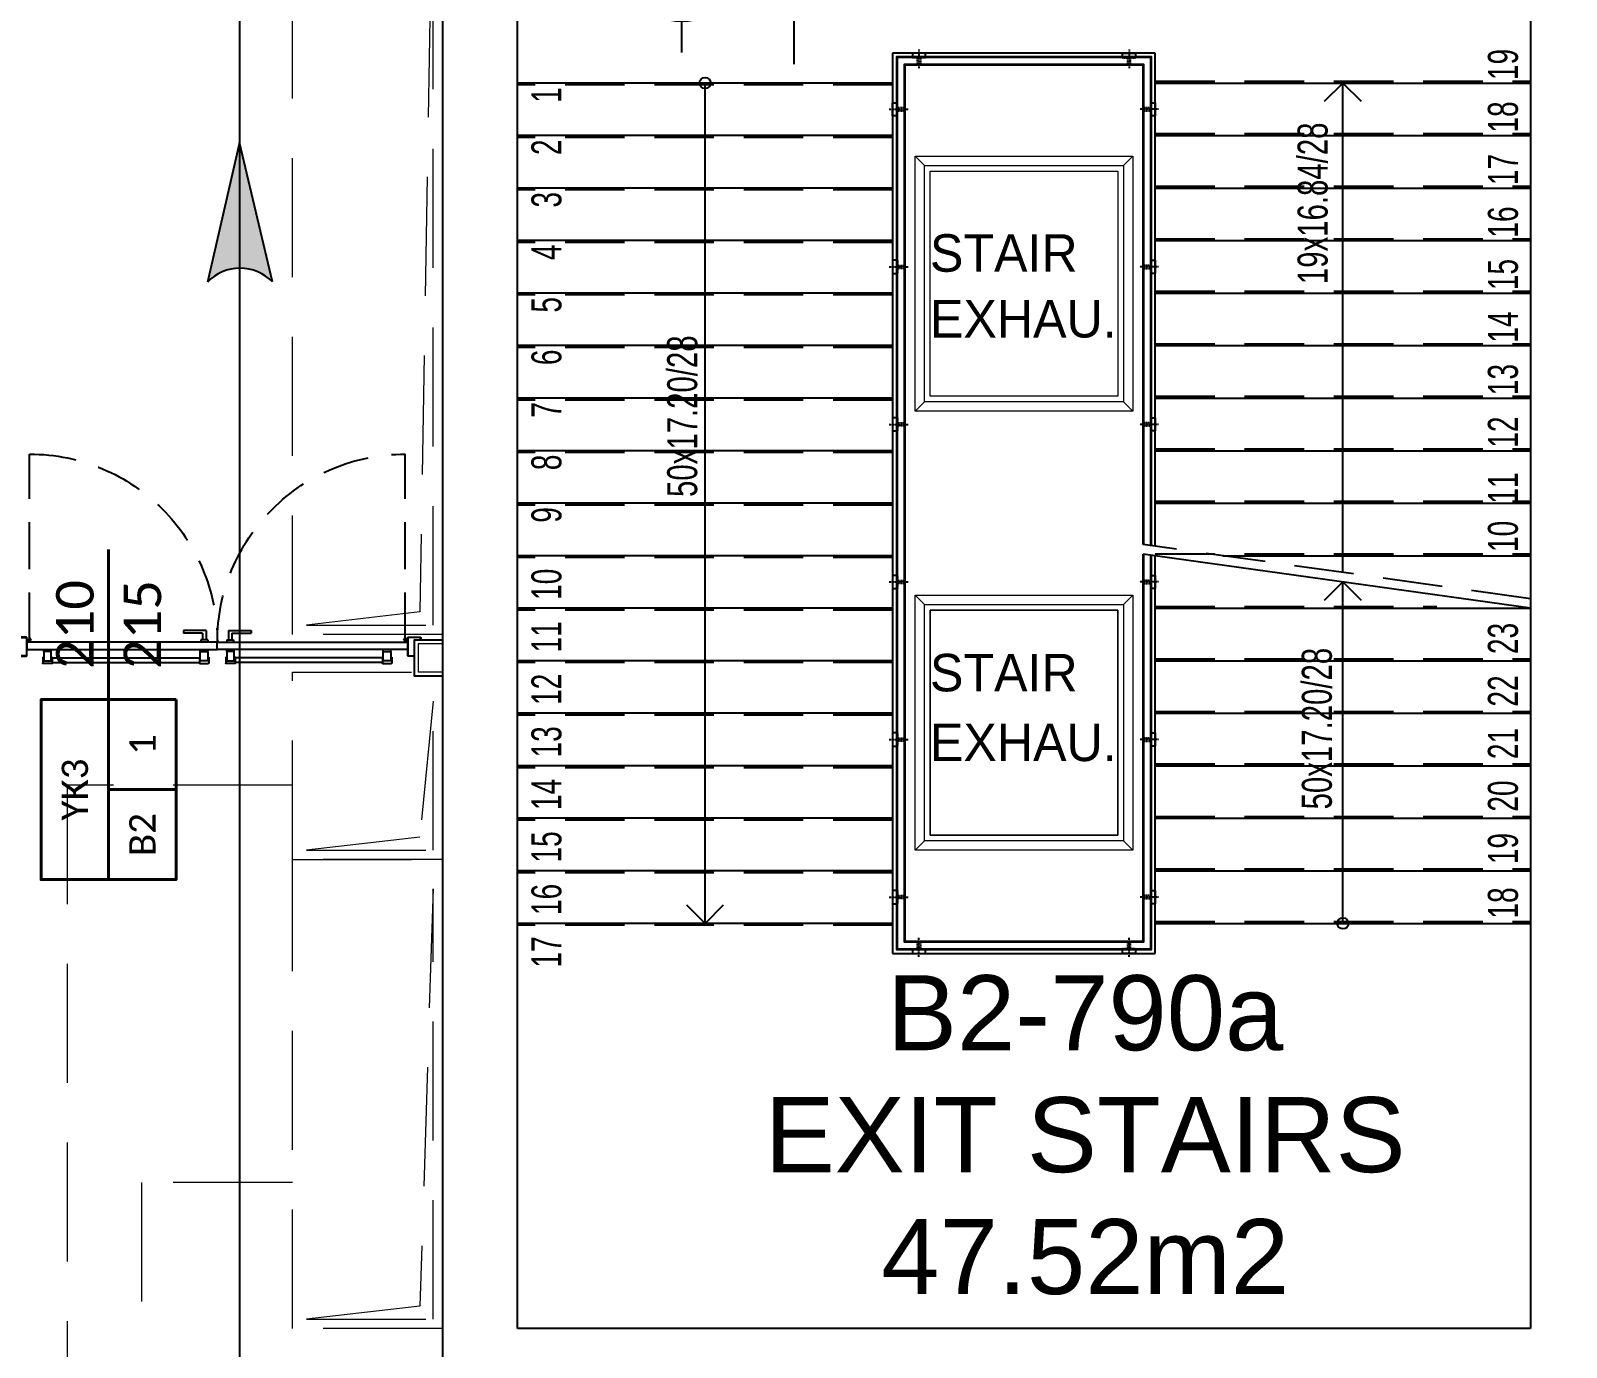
# Model space of a CAD drawing. Header units: metres. Extents: x -9802 to 773, y -8579 to 5125.
# Drawn here: x -1678 to -859, y -7556 to -6854 of the extents above; entities that cross this region are included whole.
import ezdxf
from ezdxf.enums import TextEntityAlignment as Align

# ---------------------------------------------------------------- set-up
doc = ezdxf.new("R2010")
doc.units = ezdxf.units.M
doc.header["$MEASUREMENT"] = 0
for name, pattern in [('DASHDOT', [1, 0.5, -0.25, 0, -0.25]), ('HIDDEN', [9.525, 6.35, -3.175]), ('HIDDEN2', [0.1875, 0.125, -0.0625])]:
    doc.linetypes.add(name, pattern=pattern)
doc.layers.get('0').update_dxf_attribs({"color": 30, "lineweight": 0})
for name, color, linetype in [('6', 242, 'Continuous'), ('AG-DOOR', 2, 'Continuous'), ('AG-DOOR-OPENING', 9, 'HIDDEN'), ('AG-Hidden', 9, 'HIDDEN'), ('AG-PLASTER', 73, 'Continuous'), ('AG-STAIR', 3, 'Continuous'), ('AG-TEXT', 7, 'Continuous'), ('AR-HANDRAIL', 20, 'Continuous'), ('V-0_Notation_Level_200', 2, 'Continuous'), ('V-2_Wall_Concrete', 160, 'Continuous')]:
    doc.layers.add(name, color=color, linetype=linetype)
for name, color, linetype, lineweight in [('AG-DOOR-NOTATION-FIRE', 1, 'Continuous', 40), ('AG-Wall', 4, 'Continuous', 20), ('AI-040 @ 250', 2, 'Continuous', 20), ('shaft', 3, 'Continuous', 20)]:
    doc.layers.add(name, color=color, linetype=linetype, lineweight=lineweight)
doc.styles.add('$0$IIS IKEA SANS', font='')
doc.styles.add('ALANLAR_B8$0$ALANLAR_B8$0$VIVA_100', font='arial.ttf', dxfattribs={"height": 25})
doc.styles.add('ARIAL', font='arial.ttf', dxfattribs={"width": 0.9})
doc.styles.add('CALIBRI LIGHT', font='calibril.ttf')
doc.styles.get('$0$IIS IKEA SANS').set_extended_font_data('IKEA Sans')

# ---------------------------------------------------------------- blocks, each defined once
blk = doc.blocks.new('*U6')
at = {"style": 'ARIAL'}
for tag, p in [('NO', (1.676, 0.8)), ('MAHAL', (1.676, -1.8)), ('ALAN', (1.676, -4.4))]:
    blk.add_attdef(tag, text='', height=1.6, dxfattribs=at).set_placement(p, align=Align.MIDDLE_CENTER)
blk = doc.blocks.new('ST-B2')
at = {"layer": 'AG-PLASTER'}
for p, q in [((-100, 12070), (6100, 12070)), ((-100, 12070), (-100, 11530)), ((6100, 12070), (6100, 9500)), ((90, 11880), (2530, 11880)), ((90, 11880), (90, 11530)), ((2530, 11880), (2530, 9500)), ((90, 11530), (-100, 11530)), ((90, 9870), (-100, 9870)), ((-100, 9870), (-100, 9500)), ((90, 9870), (90, 9500))]:
    blk.add_line(p, q, dxfattribs=at)
at = {"layer": 'AG-Wall'}
for p, q in [((-80, 12050), (6080, 12050)), ((-80, 12050), (-80, 11550)), ((6080, 12050), (6080, 9500)), ((70, 11900), (2550, 11900)), ((70, 11900), (70, 11550)), ((2550, 11900), (2550, 9500)), ((2700, 11900), (2700, 9500)), ((2700, 11900), (5930, 11900)), ((5930, 11900), (5930, 9500)), ((70, 11550), (-80, 11550)), ((70, 9850), (-80, 9850)), ((-80, 9850), (-80, 9500)), ((70, 9850), (70, 9500))]:
    blk.add_line(p, q, dxfattribs=at)
at = {"layer": 'V-2_Wall_Concrete'}
for p, q in [((720, 9500), (-100, 9500)), ((-100, 9500), (-100, -100)), ((720, 9100), (720, 9500)), ((2420, 9100), (2420, 9500)), ((6100, 9500), (2420, 9500)), ((6100, -100), (6100, 9500)), ((300, 300), (300, 9100)), ((300, 9100), (720, 9100)), ((2420, 9100), (5700, 9100)), ((5700, 9100), (5700, 300)), ((5700, 300), (300, 300)), ((-100, -100), (6100, -100))]:
    blk.add_line(p, q, dxfattribs=at)
blk = doc.blocks.new('*U27')
for p, q in [((0, -492.7), (0, 492.7)), ((-492.7, 0), (2190.6, 0))]:
    blk.add_line(p, q)
at = {"const_width": 328.5}
for points in [[(0, 164.2, 0.414214), (-164.2, 0, 0.414214)], [(0, -164.2, 0.414214), (164.2, 0, 0.414214)]]:
    blk.add_lwpolyline(points, format="xyb", dxfattribs=at)
blk.add_circle((0, 0), 328.5)
at = {"style": 'ALANLAR_B8$0$ALANLAR_B8$0$VIVA_100'}
for tag, p in [('%%P0.00', (1896.6, 136.9)), ('-0.07', (1833.7, -501.6))]:
    blk.add_attdef(tag, text='', height=400, dxfattribs=at).set_placement(p, align=Align.RIGHT)
blk = doc.blocks.new('ok')
at = {"layer": '6'}
h = blk.add_hatch(color=256, dxfattribs=at)
edge = h.paths.add_edge_path()
edge.add_ellipse((1571515.97, 116941.68), major_axis=(-7.14, 7.19), ratio=1, start_angle=359.4528, end_angle=450.6895)
edge.add_line((1571508.87, 116934.46), (1571477.92, 116941.82))
edge.add_line((1571477.92, 116941.82), (1571508.9, 116948.94))
for p, q in [((1571477.92, 116941.82), (1571508.9, 116948.94)), ((1571508.87, 116934.46), (1571477.92, 116941.82))]:
    blk.add_line(p, q, dxfattribs=at)
at = {"layer": '6', "extrusion": (0, 0, -1)}
blk.add_ellipse((1571515.97, 116941.68), major_axis=(-7.14, 7.19), ratio=1, start_param=4.700354, end_param=6.292737, dxfattribs=at)
blk = doc.blocks.new('A$C64C532C9')
at = {"layer": '6'}
blk.add_line((87.7133, -58.275), (87.7133, -47.5918), dxfattribs=at)
at = {"layer": '6', "ltscale": 0.3}
blk.add_line((90.6652, -48.0918), (90.6652, -50.76), dxfattribs=at)
at = {"layer": '6', "extrusion": (0, 0, -1), "xscale": 0.02399999999994179, "yscale": 0.02399999999994179, "zscale": -0.02399999999994179, "rotation": 270}
blk.add_blockref('ok', (-2894.3143, 37664.2927), dxfattribs=at)
blk = doc.blocks.new('*U54')
blk.add_lwpolyline([(1000, -450), (2200, -450), (2200, 450), (1000, 450)], close=True)
for points in [[(2200, 0), (0, 0)], [(1600, -450), (1600, 0)]]:
    blk.add_lwpolyline(points)
at = {"style": 'CALIBRI LIGHT'}
for tag, height, p in [('GENİŞLİK', 250, (500, 225)), ('KAPIKODU', 175, (1600, 225)), ('YÜKSEKLİK', 250, (500, -225)), ('KATTAKI.SAYISI', 175, (1300, -225)), ('BULUNDUGU.KAT', 175, (1900, -225))]:
    blk.add_attdef(tag, text='', height=height, dxfattribs=at).set_placement(p, align=Align.MIDDLE_CENTER)
blk = doc.blocks.new('*U64')
at = {"linetype": 'HIDDEN2'}
for p, q in [((3.6, 0.33), (6.1, 0.33)), ((4.85, -0.92), (4.85, 1.58)), ((206.4, 0.33), (203.9, 0.33)), ((205.15, -0.92), (205.15, 1.58))]:
    blk.add_line(p, q, dxfattribs=at)
at = {"color": 122}
for p, q in [((87, 5.13), (87, 3.63)), ((99, 5.13), (87, 5.13)), ((97.2, 3.63), (87, 3.63)), ((96.3, 0.13), (96.3, -0.87)), ((99.9, 0.13), (96.3, 0.13)), ((97.2, 3.63), (97.2, 0.13)), ((99, 5.13), (99, 0.13)), ((99.9, 0.13), (99.9, -0.87)), ((110.1, 0.13), (110.1, -0.87)), ((110.1, 0.13), (113.7, 0.13)), ((111, 5.13), (111, 0.13)), ((111, 5.13), (123, 5.13)), ((112.8, 3.63), (112.8, 0.13)), ((112.8, 3.63), (123, 3.63)), ((113.7, 0.13), (113.7, -0.87)), ((123, 5.13), (123, 3.63)), ((12.5, -6), (12.5, -5)), ((16.5, -6), (16.5, -5)), ((95.95, -6), (95.95, -5)), ((99.95, -6), (99.95, -5)), ((110.05, -6), (110.05, -5)), ((114.05, -6), (114.05, -5)), ((193.5, -6), (193.5, -5)), ((197.5, -6), (197.5, -5)), ((12.5, -9), (12, -9)), ((12, -9), (12, -12.2)), ((16.7, -12.5), (12.3, -12.5)), ((17, -9), (16.5, -9)), ((17, -9), (17, -12.2)), ((17, -9.5), (95.45, -9.5)), ((17, -12), (95.45, -12)), ((95.45, -9), (95.95, -9)), ((95.45, -9), (95.45, -12.2)), ((95.75, -12.5), (100.15, -12.5)), ((99.95, -9), (100.45, -9)), ((100.45, -9), (100.45, -12.2)), ((110.05, -9), (109.55, -9)), ((109.55, -9), (109.55, -12.2)), ((114.25, -12.5), (109.85, -12.5)), ((114.55, -9), (114.05, -9)), ((114.55, -9), (114.55, -12.2)), ((193, -9.5), (114.55, -9.5)), ((193, -12), (114.55, -12)), ((193, -9), (193.5, -9)), ((193, -9), (193, -12.2)), ((193.3, -12.5), (197.7, -12.5)), ((197.5, -9), (198, -9)), ((198, -9), (198, -12.2))]:
    blk.add_line(p, q, dxfattribs=at)
for points in [[(3.5, -8.2), (3.5, 1.3, 0.414214), (3.3, 1.5), (-3.3, 1.5, 0.414214), (-3.5, 1.3), (-3.5, 0), (-3.35, 0), (-3.35, 1.3, -0.414214), (-3.3, 1.35), (3.3, 1.35, -0.414214), (3.35, 1.3), (3.35, -8.2), (3.35, -8.2, -0.414214), (3.2, -8.35), (0, -8.35), (0, -8.35), (0, -8.5), (3.2, -8.5, 0.414214), (3.5, -8.2)], [(206.5, -8.2), (206.5, 1.3, -0.414214), (206.7, 1.5), (213.3, 1.5, -0.414214), (213.5, 1.3), (213.5, 0), (213.35, 0), (213.35, 1.3, 0.414214), (213.3, 1.35), (206.7, 1.35, 0.414214), (206.65, 1.3), (206.65, -8.2), (206.65, -8.2, 0.414214), (206.8, -8.35), (210, -8.35), (210, -8.35), (210, -8.5), (206.8, -8.5, -0.414214), (206.5, -8.2)]]:
    blk.add_lwpolyline(points, format="xyb", dxfattribs=at)
for points in [[(3.5, -5), (105, -5), (105, -1), (3.5, -1)], [(206.5, -5), (105, -5), (105, -1), (206.5, -1)]]:
    blk.add_lwpolyline(points, close=True)
for points in [[(16.5, -6), (12.5, -6), (12.5, -11), (16.5, -11)], [(95.95, -6), (99.95, -6), (99.95, -11), (95.95, -11)], [(114.05, -6), (110.05, -6), (110.05, -11), (114.05, -11)], [(193.5, -6), (197.5, -6), (197.5, -11), (193.5, -11)]]:
    blk.add_lwpolyline(points, close=True, dxfattribs=at)
at = {"linetype": 'HIDDEN2'}
for centre, radius in [((4.85, 0.33), 0.75), ((4.85, 0.33), 0.5), ((205.15, 0.33), 0.75), ((205.15, 0.33), 0.5)]:
    blk.add_circle(centre, radius, dxfattribs=at)
at = {"color": 122}
for centre, start, end in [((12.3, -12.2), 180, 270), ((16.7, -12.2), 270, 0), ((95.75, -12.2), 180, 270), ((100.15, -12.2), 270, 0), ((109.85, -12.2), 180, 270), ((114.25, -12.2), 270, 0), ((193.3, -12.2), 180, 270), ((197.7, -12.2), 270, 0)]:
    blk.add_arc(centre, 0.3, start, end, dxfattribs=at)
at = {"layer": 'AG-DOOR-OPENING', "color": 9, "linetype": 'HIDDEN2', "ltscale": 200}
for p, q in [((4.85, 0.33), (4.85, 99.15)), ((205.15, 0.33), (205.15, 99.15))]:
    blk.add_line(p, q, dxfattribs=at)
for centre, start, end in [((4.87, -0.94), 0, 90), ((205.08, -0.94), 90, 180)]:
    blk.add_arc(centre, 100.11, start, end, dxfattribs=at)
blk = doc.blocks.new('exhaust_2')
at = {"color": 8, "ltscale": 0.3}
for points in [[(-6250, -2120), (-4890, -2120), (-4890, -3280), (-6250, -3280)], [(-3910, -2120), (-2550, -2120), (-2550, -3280), (-3910, -3280)]]:
    blk.add_lwpolyline(points, close=True, dxfattribs=at)
for points in [[(-6200, -2170), (-6250, -2120)], [(-4940, -2170), (-4890, -2120)], [(-3860, -2170), (-3910, -2120)], [(-2600, -2170), (-2550, -2120)], [(-6200, -3230), (-6250, -3280)], [(-4940, -3230), (-4890, -3280)], [(-3860, -3230), (-3910, -3280)], [(-2600, -3230), (-2550, -3280)]]:
    blk.add_lwpolyline(points, dxfattribs=at)
at = {"color": 122, "ltscale": 0.3}
for points in [[(-6200, -2170), (-4940, -2170), (-4940, -3230), (-6200, -3230)], [(-6170, -2200), (-4970, -2200), (-4970, -3200), (-6170, -3200)], [(-3860, -2170), (-2600, -2170), (-2600, -3230), (-3860, -3230)], [(-3830, -2200), (-2630, -2200), (-2630, -3200), (-3830, -3200)]]:
    blk.add_lwpolyline(points, close=True, dxfattribs=at)
blk = doc.blocks.new('KKK1')
at = {"layer": 'AR-HANDRAIL', "linetype": 'DASHDOT', "ltscale": 5}
blk.add_lwpolyline([(-140, 18), (-140, -82)], dxfattribs=at)
at = {"layer": 'AR-HANDRAIL', "color": 152, "ltscale": 2.5}
blk.add_lwpolyline([(-175, -20), (-175, 0), (-105, 0), (-105, -20)], dxfattribs=at)
at = {"layer": 'AR-HANDRAIL', "color": 9, "linetype": 'HIDDEN', "ltscale": 0.2}
blk.add_lwpolyline([(-175, -20), (-175, -25), (-105, -25), (-105, -20)], dxfattribs=at)
blk.add_lwpolyline([(-148, -25), (-148, -60), (-132, -60), (-132, -25)], close=True, dxfattribs=at)

msp = doc.modelspace()

# ---------------------------------------------------------------- linework, layer by layer
at = {"layer": 'AG-Hidden', "ltscale": 5}
for p, q in [((-1218.44, -6882.88), (-1418.44, -6882.88)), ((-1078.44, -6880.88), (-878.44, -6880.88)), ((-1218.44, -6910.88), (-1418.44, -6910.88)), ((-1078.44, -6908.88), (-878.44, -6908.88)), ((-1218.44, -6938.88), (-1418.44, -6938.88)), ((-1078.44, -6936.88), (-878.44, -6936.88)), ((-1078.44, -6964.88), (-878.44, -6964.88)), ((-1218.44, -6966.88), (-1418.44, -6966.88)), ((-1218.44, -6994.88), (-1418.44, -6994.88)), ((-1078.44, -6992.88), (-878.44, -6992.88)), ((-1218.44, -7022.88), (-1418.44, -7022.88)), ((-1078.44, -7020.88), (-878.44, -7020.88)), ((-1218.44, -7050.88), (-1418.44, -7050.88)), ((-1078.44, -7048.88), (-878.44, -7048.88)), ((-1218.44, -7078.88), (-1418.44, -7078.88)), ((-1078.44, -7076.88), (-878.44, -7076.88)), ((-1078.44, -7104.88), (-878.44, -7104.88)), ((-1218.44, -7106.88), (-1418.44, -7106.88)), ((-878.44, -7156.83), (-1084.94, -7127.92)), ((-1218.44, -7134.88), (-1418.44, -7134.88)), ((-1078.44, -7132.88), (-878.44, -7132.88)), ((-1078.44, -7160.88), (-928.44, -7160.88)), ((-1218.44, -7162.88), (-1418.44, -7162.88)), ((-1218.44, -7190.88), (-1418.44, -7190.88)), ((-1078.44, -7188.88), (-878.44, -7188.88)), ((-1218.44, -7218.88), (-1418.44, -7218.88)), ((-1078.44, -7216.88), (-878.44, -7216.88)), ((-1218.44, -7246.88), (-1418.44, -7246.88)), ((-1078.44, -7244.88), (-878.44, -7244.88)), ((-1218.44, -7274.88), (-1418.44, -7274.88)), ((-1078.44, -7272.88), (-878.44, -7272.88)), ((-1078.44, -7300.88), (-878.44, -7300.88)), ((-1218.44, -7302.88), (-1418.44, -7302.88)), ((-1218.44, -7330.88), (-1418.44, -7330.88)), ((-1078.44, -7328.88), (-878.44, -7328.88))]:
    msp.add_line(p, q, dxfattribs=at)
at = {"layer": 'AG-PLASTER', "ltscale": 0.3}
msp.add_lwpolyline([(-1458.44, -7178.88), (-1473.44, -7178.88), (-1473.44, -7197.88), (-1458.44, -7197.88)], dxfattribs=at)
at = {"layer": 'AG-STAIR'}
for p, q in [((-1078.44, -6865.88), (-1218.44, -6865.88)), ((-1218.44, -6865.88), (-1218.44, -7345.88)), ((-1078.44, -7128.83), (-1078.44, -6865.88)), ((-1218.44, -6881.88), (-1418.44, -6881.88)), ((-1078.44, -6881.88), (-878.44, -6881.88)), ((-1218.44, -6909.88), (-1418.44, -6909.88)), ((-1078.44, -6909.88), (-878.44, -6909.88)), ((-1218.44, -6937.88), (-1418.44, -6937.88)), ((-1078.44, -6937.88), (-878.44, -6937.88)), ((-1218.44, -6965.88), (-1418.44, -6965.88)), ((-1078.44, -6965.88), (-878.44, -6965.88)), ((-1218.44, -6993.88), (-1418.44, -6993.88)), ((-1078.44, -6993.88), (-878.44, -6993.88)), ((-1218.44, -7021.88), (-1418.44, -7021.88)), ((-1078.44, -7021.88), (-878.44, -7021.88)), ((-1218.44, -7049.88), (-1418.44, -7049.88)), ((-1078.44, -7049.88), (-878.44, -7049.88)), ((-1218.44, -7077.88), (-1418.44, -7077.88)), ((-1078.44, -7077.88), (-878.44, -7077.88)), ((-1218.44, -7105.88), (-1418.44, -7105.88)), ((-1078.44, -7105.88), (-878.44, -7105.88)), ((-1218.44, -7133.88), (-1418.44, -7133.88)), ((-878.44, -7161.88), (-1084.94, -7132.97)), ((-1078.44, -7345.88), (-1078.44, -7133.88)), ((-1042.37, -7133.88), (-878.44, -7133.88)), ((-1218.44, -7161.88), (-1418.44, -7161.88)), ((-1078.44, -7161.88), (-878.44, -7161.88)), ((-1218.44, -7189.88), (-1418.44, -7189.88)), ((-1078.44, -7189.88), (-878.44, -7189.88)), ((-1218.44, -7217.88), (-1418.44, -7217.88)), ((-1078.44, -7217.88), (-878.44, -7217.88)), ((-1218.44, -7245.88), (-1418.44, -7245.88)), ((-1078.44, -7245.88), (-878.44, -7245.88)), ((-1218.44, -7273.88), (-1418.44, -7273.88)), ((-1078.44, -7273.88), (-878.44, -7273.88)), ((-1218.44, -7301.88), (-1418.44, -7301.88)), ((-1078.44, -7301.88), (-878.44, -7301.88)), ((-1218.44, -7329.88), (-1418.44, -7329.88)), ((-1078.44, -7329.88), (-878.44, -7329.88)), ((-1218.44, -7345.88), (-1078.44, -7345.88))]:
    msp.add_line(p, q, dxfattribs=at)
at = {"layer": 'AG-STAIR', "color": 9}
for p, q in [((-1318.44, -7329.88), (-1318.44, -6881.88)), ((-978.44, -7142.83), (-978.44, -6881.88)), ((-978.44, -7329.88), (-978.44, -7147.88))]:
    msp.add_line(p, q, dxfattribs=at)
for points in [[(-968.54, -6891.78), (-978.44, -6881.88), (-988.33, -6891.78)], [(-968.54, -7157.78), (-978.44, -7147.88), (-988.33, -7157.78)], [(-1328.33, -7319.98), (-1318.44, -7329.88), (-1308.54, -7319.98)]]:
    msp.add_lwpolyline(points, dxfattribs=at)
for centre in [(-1318.44, -6881.88), (-978.44, -7329.88)]:
    msp.add_circle(centre, 3, dxfattribs=at)
at = {"layer": 'AG-Wall', "ltscale": 0.3}
msp.add_line((-1471.44, -7180.88), (-1471.44, -7195.88), dxfattribs=at)
for points in [[(-1458.44, -7180.88), (-1471.44, -7180.88)], [(-1458.44, -7195.88), (-1471.44, -7195.88)]]:
    msp.add_lwpolyline(points, dxfattribs=at)
at = {"layer": 'AR-HANDRAIL', "color": 9, "ltscale": 2.5}
for points in [[(-1080.44, -7128.5), (-1080.44, -6867.88), (-1216.44, -6867.88), (-1216.44, -7343.88), (-1080.44, -7343.88), (-1080.44, -7133.6)], [(-1084.94, -7127.92), (-1084.94, -6872.38), (-1211.94, -6872.38), (-1211.94, -7339.38), (-1084.94, -7339.38), (-1084.94, -7132.97)]]:
    msp.add_lwpolyline(points, dxfattribs=at)
at = {"layer": 'AR-HANDRAIL', "ltscale": 2.5}
for points in [[(-1080.79, -7128.5), (-1080.79, -6868.23), (-1216.09, -6868.23), (-1216.09, -7343.53), (-1080.79, -7343.53), (-1080.79, -7133.55)], [(-1084.59, -7127.97), (-1084.59, -6872.03), (-1212.29, -6872.03), (-1212.29, -7339.73), (-1084.59, -7339.73), (-1084.59, -7133.02)]]:
    msp.add_lwpolyline(points, dxfattribs=at)
at = {"layer": 'shaft', "linetype": 'HIDDEN', "ltscale": 10}
for points in [[(-1538.44, -6725.88), (-1458.44, -6725.88), (-1458.44, -7175.88), (-1538.44, -7175.88)], [(-1538.44, -7195.88), (-1458.44, -7195.88), (-1458.44, -7295.88), (-1538.44, -7295.88)]]:
    msp.add_lwpolyline(points, close=True, dxfattribs=at)
for points in [[(-1530.83, -7170.88), (-1463.44, -7170.88), (-1463.44, -6741.39), (-1470.44, -7163.88), (-1530.83, -7170.88)], [(-1530.83, -7290.88), (-1463.44, -7290.88), (-1463.44, -7211.39), (-1470.44, -7283.88), (-1530.83, -7290.88)], [(-1538.44, -7256.18), (-1658.53, -7256.18), (-1658.53, -7829.52), (-635.04, -7829.52), (-635.04, -8044.91), (-714.51, -8044.91), (-685.34, -8056.55), (-728.44, -8044.91), (-687.54, -8031.22)], [(-1538.44, -7295.88), (-1458.44, -7295.88), (-1458.44, -7545.88), (-1538.44, -7545.88), (-1538.44, -7295.88)], [(-1530.83, -7540.88), (-1463.44, -7540.88), (-1463.44, -7311.39), (-1470.44, -7533.88), (-1530.83, -7540.88)], [(-1538.44, -7467.94), (-1618.76, -7467.94), (-1618.76, -7801.74), (-593.44, -7801.74), (-593.44, -8190.88), (-714.51, -8190.88), (-685.34, -8202.52), (-728.44, -8190.88), (-687.54, -8177.19)]]:
    msp.add_lwpolyline(points, dxfattribs=at)
at = {"layer": 'shaft', "ltscale": 100}
for points in [[(-1198.44, -6928.88), (-1098.44, -6928.88), (-1098.44, -7048.88), (-1198.44, -7048.88)], [(-1198.44, -7282.88), (-1098.44, -7282.88), (-1098.44, -7162.88), (-1198.44, -7162.88)]]:
    msp.add_lwpolyline(points, close=True, dxfattribs=at)

# ---------------------------------------------------------------- block references
at = {"ltscale": 0.3, "xscale": 0.1, "yscale": 0.1, "zscale": 0.1}
msp.add_blockref('ST-B2', (-1448.44, -7575.88), dxfattribs=at)
at = {"color": 2, "xscale": 0.1, "yscale": 0.1, "zscale": 0.1, "rotation": 270}
msp.add_blockref('exhaust_2', (-878.44, -7545.88), dxfattribs=at)
at = {"layer": '6', "ltscale": 0.3, "xscale": 100, "yscale": 100, "zscale": 100}
msp.add_blockref('A$C64C532C9', (-10337.68, -1795.88), dxfattribs=at)
at = {"layer": 'AG-DOOR', "xscale": -1, "rotation": 359.999991600081}
msp.add_blockref('*U64', (-1473.44, -7178.88), dxfattribs=at)
at = {"layer": 'AG-DOOR-NOTATION-FIRE', "ltscale": 0.3}
ref = msp.add_blockref('*U54', (-1636.37, -7130.54), dxfattribs=dict(at, xscale=-0.08000000000000002, yscale=0.08000000000000002, zscale=0.08000000000000002, rotation=90))
ref.add_attrib('BULUNDUGU.KAT', 'B2', dxfattribs={"layer": '0', "height": 14, "rotation": 90, "style": 'CALIBRI LIGHT'}).set_placement((-1618.37, -7282.54), align=Align.MIDDLE_CENTER)
ref.add_attrib('KATTAKI.SAYISI', '1', dxfattribs={"layer": '0', "height": 14, "rotation": 90, "style": 'CALIBRI LIGHT'}).set_placement((-1618.37, -7234.54), align=Align.MIDDLE_CENTER)
ref.add_attrib('KAPIKODU', 'YK3', dxfattribs={"layer": '0', "height": 14, "rotation": 90, "style": 'CALIBRI LIGHT'}).set_placement((-1654.37, -7258.54), align=Align.MIDDLE_CENTER)
ref.add_attrib('YÜKSEKLİK', '215', dxfattribs={"layer": '0', "height": 20, "rotation": 90, "style": 'CALIBRI LIGHT'}).set_placement((-1618.37, -7170.54), align=Align.MIDDLE_CENTER)
ref.add_attrib('GENİŞLİK', '210', dxfattribs={"layer": '0', "height": 20, "rotation": 90, "style": 'CALIBRI LIGHT'}).set_placement((-1654.37, -7170.54), align=Align.MIDDLE_CENTER)
at = {"layer": 'AI-040 @ 250', "color": 2, "linetype": 'Continuous', "lineweight": 20, "xscale": 25, "yscale": 25, "zscale": 25}
msp.add_blockref('*U6', (-1157.71, -7397.52), dxfattribs=at).add_auto_attribs({'ALAN': '47.52m2', 'MAHAL': 'EXIT STAIRS', 'NO': 'B2-790a'})
at = {"layer": 'AR-HANDRAIL', "yscale": 0.1, "zscale": 0.1}
for p, xscale in [((-1218.44, -6865.88), -0.1), ((-1078.44, -6865.88), 0.1)]:
    msp.add_blockref('KKK1', p, dxfattribs=dict(at, xscale=xscale))
for p, xscale, rotation in [((-1218.44, -6881.88), 0.1, 89.99999999999999), ((-1078.44, -6909.88), 0.1, 270), ((-1218.44, -6993.88), -0.1, 90), ((-1078.44, -6993.88), 0.1, 270), ((-1218.44, -7077.88), -0.1, 90), ((-1078.44, -7077.88), 0.1, 270), ((-1218.44, -7161.88), -0.1, 90), ((-1078.44, -7161.88), 0.1, 270), ((-1218.44, -7245.88), -0.1, 90), ((-1078.44, -7245.88), 0.1, 270), ((-1218.44, -7329.88), -0.1, 90), ((-1078.44, -7329.88), 0.1, 270), ((-1190.44, -7345.88), -0.1, 180), ((-1106.44, -7345.88), 0.1, 180)]:
    msp.add_blockref('KKK1', p, dxfattribs=dict(at, xscale=xscale, rotation=rotation))
at = {"layer": 'V-0_Notation_Level_200'}
ref = msp.add_blockref('*U27', (-1330.85, -6816.26), dxfattribs=dict(at, xscale=0.1, yscale=0.1, zscale=0.1))
ref.add_attrib('%%P0.00', '      -11.70 (+40.30)', dxfattribs={"layer": '0', "height": 40, "style": 'ALANLAR_B8$0$ALANLAR_B8$0$VIVA_100'}).set_placement((-1141.18, -6802.57), align=Align.CENTER)

# ---------------------------------------------------------------- texts
at = {"layer": 'AG-TEXT', "ltscale": 0.3, "style": '$0$IIS IKEA SANS', "width": 0.7}
for s, p in [('19', (-885.14, -6880.32)), ('1', (-1395.01, -6892.44)), ('18', (-885.14, -6908.32)), ('2', (-1395.01, -6920.29)), ('17', (-885.14, -6936.32)), ('3', (-1395.01, -6948.29)), ('16', (-885.14, -6964.32)), ('4', (-1395.01, -6976.29)), ('15', (-885.14, -6992.32)), ('5', (-1395.01, -7004.29)), ('14', (-885.14, -7020.32)), ('6', (-1395.01, -7032.29)), ('13', (-885.14, -7048.32)), ('7', (-1395.01, -7060.29)), ('12', (-885.14, -7076.32)), ('8', (-1395.01, -7088.29)), ('11', (-885.14, -7106.1)), ('9', (-1395.01, -7116.29)), ('10', (-885.14, -7131.92)), ('10', (-1395.01, -7157.45)), ('11', (-1395.01, -7185.45)), ('23', (-885.14, -7186.33)), ('12', (-1395.01, -7213.45)), ('22', (-885.14, -7214.33)), ('13', (-1395.01, -7241.45)), ('21', (-885.14, -7242.33)), ('14', (-1395.01, -7269.45)), ('20', (-885.14, -7270.33)), ('15', (-1395.01, -7297.45)), ('19', (-885.14, -7298.33)), ('16', (-1395.01, -7325.45)), ('18', (-885.14, -7327.34)), ('17', (-1395.01, -7353.45))]:
    msp.add_text(s, height=16, rotation=90, dxfattribs=at).set_placement(p)
at = {"layer": 'AG-TEXT', "style": 'ARIAL', "width": 0.7}
for s, p in [('19x16.84/28', (-986.59, -6989.07)), ('50x17.20/28', (-1322.63, -7102.56)), ('50x17.20/28', (-984.33, -7269.12))]:
    msp.add_text(s, height=16, rotation=90, dxfattribs=at).set_placement(p)
at = {"layer": 'shaft', "ltscale": 0.3, "style": '$0$IIS IKEA SANS'}
for s, p in [('STAIR', (-1198.57, -6982.49)), ('EXHAU.', (-1198.57, -7017.55)), ('STAIR', (-1198.57, -7206.2)), ('EXHAU.', (-1198.57, -7243.35))]:
    msp.add_text(s, height=20, dxfattribs=at).set_placement(p)

doc.saveas('drawing.dxf')
